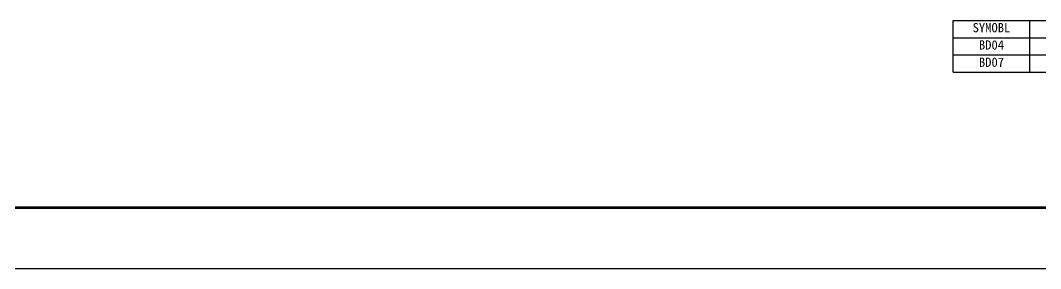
# Model space of a CAD drawing. Header units: inches. Extents: x 47316 to 59086, y 3141 to 11743.
# Drawn here: x 54072.9 to 54407.5, y 5618 to 5699.4 of the extents above; entities that cross this region are included whole.
import ezdxf
from ezdxf.enums import TextEntityAlignment as Align

# ---------------------------------------------------------------- set-up
doc = ezdxf.new("R2010")
doc.units = ezdxf.units.IN
doc.header["$MEASUREMENT"] = 0
doc.styles.add('COOL-仿宋', font='simfang.ttf')

msp = doc.modelspace()

# ---------------------------------------------------------------- linework, layer by layer
for p, q in [((54378.86, 5682.43), (54378.86, 5699.44)), ((54378.86, 5699.44), (54726.66, 5699.44)), ((54403.91, 5682.43), (54403.91, 5699.44)), ((54378.86, 5693.77), (54726.66, 5693.77)), ((54378.86, 5688.1), (54726.66, 5688.1)), ((54378.86, 5682.43), (54726.66, 5682.43)), ((50247.93, 5618.03), (55003.93, 5618.03))]:
    msp.add_line(p, q)
at = {"lineweight": 70}
msp.add_line((50267.93, 5638.03), (54983.93, 5638.03), dxfattribs=at)

# ---------------------------------------------------------------- texts
at = {"style": 'COOL-仿宋'}
for s, p in [('SYMOBL', (54391.38, 5695.55)), ('BD04', (54391.38, 5689.88)), ('BD07', (54391.38, 5684.21))]:
    msp.add_text(s, height=3.032, dxfattribs=at).set_placement(p, align=Align.CENTER)

doc.saveas('drawing.dxf')
